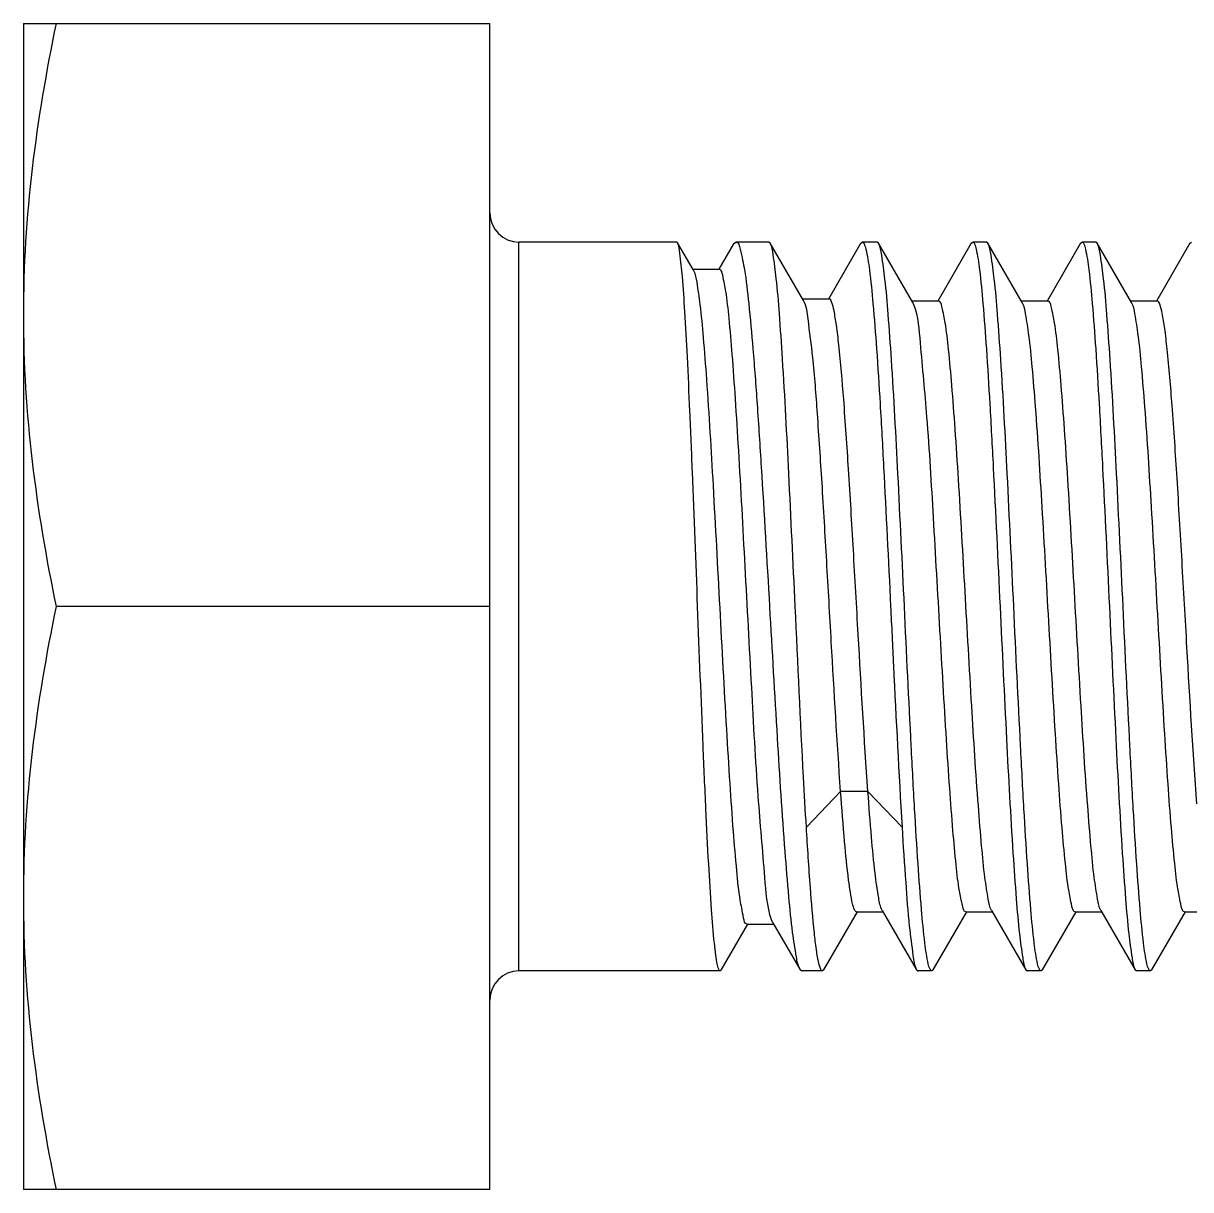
# Model space of a CAD drawing. Extents: x 1247970 to 1725648, y 860327 to 1277876.
# Drawn here: x 1334791.2 to 1334873.3, y 1201395.7 to 1201477.7 of the extents above; entities that cross this region are included whole.
import ezdxf

# ---------------------------------------------------------------- set-up
doc = ezdxf.new("R2010")
doc.units = 0
doc.header["$LTSCALE"] = 1000
doc.header["$MEASUREMENT"] = 0
doc.layers.get('0').update_dxf_attribs({"color": 254})
doc.layers.add('TK', color=4, linetype='Continuous')

# ---------------------------------------------------------------- blocks, each defined once
blk = doc.blocks.new('A$C63786A89')
at = {"linetype": 'Continuous'}
for p, q in [((1774.138, 8833.975), (1806.953, 8833.975)), ((1774.138, 8833.975), (1774.138, 8751.938)), ((1806.953, 8751.938), (1806.953, 8833.975)), ((1820.091, 8818.593), (1809.004, 8818.593)), ((1809.004, 8767.32), (1809.004, 8818.593)), ((1820.147, 8818.545), (1820.091, 8818.593)), ((1821.245, 8816.655), (1820.147, 8818.545)), ((1824.104, 8818.455), (1823.072, 8816.678)), ((1824.104, 8818.455), (1824.264, 8818.593)), ((1826.586, 8818.593), (1824.264, 8818.593)), ((1826.675, 8818.517), (1826.586, 8818.593)), ((1829.022, 8814.482), (1826.675, 8818.517)), ((1833.033, 8818.495), (1830.765, 8814.585)), ((1833.033, 8818.495), (1833.147, 8818.593)), ((1834.193, 8818.593), (1833.147, 8818.593)), ((1834.294, 8818.507), (1834.193, 8818.593)), ((1836.72, 8814.337), (1834.294, 8818.507)), ((1840.82, 8818.506), (1838.463, 8814.44)), ((1840.82, 8818.506), (1840.921, 8818.593)), ((1841.884, 8818.593), (1840.921, 8818.593)), ((1841.985, 8818.507), (1841.884, 8818.593)), ((1844.411, 8814.337), (1841.985, 8818.507)), ((1848.511, 8818.506), (1846.154, 8814.44)), ((1848.511, 8818.506), (1848.612, 8818.593)), ((1849.575, 8818.593), (1848.612, 8818.593)), ((1849.676, 8818.507), (1849.575, 8818.593)), ((1852.102, 8814.337), (1849.676, 8818.507)), ((1856.202, 8818.506), (1853.845, 8814.44)), ((1856.202, 8818.506), (1856.303, 8818.593)), ((1823.072, 8816.678), (1823.059, 8816.655)), ((1823.113, 8816.655), (1821.245, 8816.655)), ((1821.3, 8816.56), (1821.245, 8816.655)), ((1830.825, 8814.585), (1828.962, 8814.585)), ((1838.523, 8814.44), (1836.66, 8814.44)), ((1836.79, 8814.182), (1836.72, 8814.337)), ((1846.214, 8814.44), (1844.351, 8814.44)), ((1853.905, 8814.44), (1852.042, 8814.44)), ((1806.953, 8792.957), (1776.447, 8792.957)), ((1831.628, 8779.951), (1829.221, 8777.437)), ((1833.551, 8779.951), (1831.628, 8779.951)), ((1835.949, 8777.437), (1833.551, 8779.951)), ((1834.557, 8771.577), (1836.975, 8767.407)), ((1842.248, 8771.577), (1844.666, 8767.407)), ((1849.939, 8771.577), (1852.357, 8767.407)), ((1826.853, 8770.716), (1826.767, 8770.92)), ((1826.853, 8770.716), (1828.756, 8767.436)), ((1830.448, 8767.406), (1832.815, 8771.473)), ((1832.755, 8771.473), (1834.618, 8771.473)), ((1838.139, 8767.406), (1840.506, 8771.473)), ((1840.446, 8771.473), (1842.309, 8771.473)), ((1845.83, 8767.406), (1848.197, 8771.473)), ((1848.137, 8771.473), (1850, 8771.473)), ((1853.521, 8767.406), (1855.888, 8771.473)), ((1855.828, 8771.473), (1856.688, 8771.473)), ((1823.224, 8767.382), (1825.104, 8770.616)), ((1825.046, 8770.616), (1826.911, 8770.616)), ((1828.756, 8767.436), (1828.891, 8767.32)), ((1830.448, 8767.406), (1830.348, 8767.32)), ((1838.139, 8767.406), (1838.039, 8767.32)), ((1844.666, 8767.407), (1844.767, 8767.32)), ((1845.83, 8767.406), (1845.73, 8767.32)), ((1852.357, 8767.407), (1852.458, 8767.32)), ((1853.521, 8767.406), (1853.421, 8767.32)), ((1823.152, 8767.32), (1809.004, 8767.32)), ((1823.224, 8767.382), (1823.152, 8767.32)), ((1830.348, 8767.32), (1828.891, 8767.32)), ((1838.039, 8767.32), (1837.076, 8767.32)), ((1845.73, 8767.32), (1844.767, 8767.32)), ((1853.421, 8767.32), (1852.458, 8767.32)), ((1806.953, 8751.938), (1774.138, 8751.938))]:
    blk.add_line(p, q, dxfattribs=at)
for centre, start, end in [((1809.004, 8820.644), 180, 270), ((1809.004, 8765.269), 90, 180)]:
    blk.add_arc(centre, 2.051, start, end, dxfattribs=at)
for points in [[(1776.447, 8833.975), (1775.033, 8827.243), (1774.138, 8820.346), (1774.138, 8813.466)], [(1774.138, 8813.466), (1774.138, 8806.586), (1775.033, 8799.689), (1776.447, 8792.957)], [(1776.447, 8792.957), (1775.033, 8786.224), (1774.138, 8779.327), (1774.138, 8772.447)], [(1774.138, 8772.447), (1774.138, 8765.567), (1775.033, 8758.67), (1776.447, 8751.938)]]:
    blk.add_open_spline(points, degree=3, dxfattribs=at)
for points, knots in [([(1821.572, 8792.957), (1821.452, 8796.105), (1821.28, 8800.689), (1821.036, 8806.542), (1820.865, 8810.314), (1820.685, 8813.462), (1820.544, 8815.904), (1820.339, 8817.489), (1820.276, 8818.323), (1820.147, 8818.545)], [0, 0, 0, 0, 0.368633, 0.536564, 0.685479, 0.810116, 0.906076, 0.970027, 1, 1, 1, 1]), ([(1824.264, 8818.593), (1824.456, 8818.593), (1824.662, 8817.661), (1824.932, 8816.438), (1825.201, 8813.965), (1825.487, 8810.87), (1825.772, 8807.014), (1826.166, 8800.98), (1826.439, 8796.227), (1826.627, 8792.957)], [0, 0, 0, 0, 0.022355, 0.080024, 0.172485, 0.296483, 0.44736, 0.619385, 1, 1, 1, 1]), ([(1828.432, 8792.957), (1828.286, 8796.074), (1828.013, 8801.878), (1827.661, 8808.751), (1827.346, 8813.319), (1827.157, 8815.779), (1826.927, 8817.411), (1826.815, 8818.275), (1826.675, 8818.517)], [0, 0, 0, 0, 0.365083, 0.679985, 0.804668, 0.901509, 0.96725, 1, 1, 1, 1]), ([(1833.147, 8818.593), (1833.206, 8818.593), (1833.327, 8818.391), (1833.491, 8817.778), (1833.713, 8816.327), (1833.939, 8814.011), (1834.181, 8810.851), (1834.422, 8807.02), (1834.756, 8800.975), (1834.987, 8796.227), (1835.146, 8792.957)], [0, 0, 0, 0, 0.006881, 0.022018, 0.079439, 0.171833, 0.295861, 0.446838, 0.619012, 1, 1, 1, 1]), ([(1836.116, 8792.957), (1835.968, 8796.064), (1835.689, 8801.853), (1835.326, 8808.71), (1835, 8813.275), (1834.8, 8815.74), (1834.563, 8817.387), (1834.438, 8818.259), (1834.294, 8818.507)], [0, 0, 0, 0, 0.364021, 0.678335, 0.803033, 0.900139, 0.966414, 1, 1, 1, 1]), ([(1840.921, 8818.593), (1840.978, 8818.593), (1841.091, 8818.386), (1841.247, 8817.78), (1841.457, 8816.323), (1841.673, 8814.012), (1841.906, 8810.85), (1842.138, 8807.019), (1842.462, 8800.974), (1842.688, 8796.227), (1842.844, 8792.957)], [0, 0, 0, 0, 0.006687, 0.02175, 0.079122, 0.171525, 0.295595, 0.446628, 0.618864, 1, 1, 1, 1]), ([(1843.807, 8792.957), (1843.659, 8796.064), (1843.38, 8801.853), (1843.017, 8808.711), (1842.691, 8813.276), (1842.491, 8815.74), (1842.254, 8817.387), (1842.129, 8818.259), (1841.985, 8818.507)], [0, 0, 0, 0, 0.364026, 0.67834, 0.803037, 0.900142, 0.966415, 1, 1, 1, 1]), ([(1848.612, 8818.593), (1848.669, 8818.593), (1848.782, 8818.386), (1848.938, 8817.78), (1849.148, 8816.323), (1849.364, 8814.012), (1849.597, 8810.85), (1849.829, 8807.019), (1850.153, 8800.975), (1850.379, 8796.227), (1850.535, 8792.957)], [0, 0, 0, 0, 0.006687, 0.021749, 0.07912, 0.171521, 0.29559, 0.446621, 0.618858, 1, 1, 1, 1]), ([(1851.498, 8792.957), (1851.35, 8796.064), (1851.071, 8801.854), (1850.708, 8808.711), (1850.382, 8813.276), (1850.182, 8815.74), (1849.945, 8817.387), (1849.82, 8818.259), (1849.676, 8818.507)], [0, 0, 0, 0, 0.364029, 0.678344, 0.803039, 0.900142, 0.966415, 1, 1, 1, 1]), ([(1825.046, 8770.616), (1824.882, 8770.616), (1824.739, 8771.439), (1824.506, 8772.483), (1824.299, 8774.635), (1824.066, 8777.314), (1823.838, 8780.657), (1823.518, 8785.894), (1823.145, 8792.89), (1822.707, 8801.085), (1822.337, 8807.43), (1822.009, 8811.666), (1821.804, 8813.96), (1821.572, 8815.504), (1821.438, 8816.323), (1821.3, 8816.56)], [0, 0, 0, 0, 0.010632, 0.038548, 0.083344, 0.143402, 0.216473, 0.299825, 0.484755, 0.671365, 0.833134, 0.89745, 0.947659, 0.982139, 1, 1, 1, 1]), ([(1826.767, 8770.92), (1826.45, 8771.871), (1826.239, 8774.817), (1825.746, 8780.24), (1825.359, 8787.55), (1824.919, 8795.657), (1824.556, 8802.428), (1824.247, 8807.396), (1824.03, 8810.512), (1823.81, 8812.987), (1823.613, 8814.958), (1823.4, 8815.911), (1823.262, 8816.655), (1823.113, 8816.655)], [0, 0, 0, 0, 0.065408, 0.190361, 0.357201, 0.542527, 0.720806, 0.799637, 0.867993, 0.923636, 0.9648, 0.990293, 1, 1, 1, 1]), ([(1831.628, 8779.951), (1831.378, 8783.449), (1831.065, 8788.854), (1830.654, 8796.089), (1830.344, 8801.454), (1830.021, 8806.216), (1829.749, 8810.083), (1829.392, 8812.695), (1829.247, 8814.096), (1829.022, 8814.482)], [0, 0, 0, 0, 0.30357, 0.468686, 0.627393, 0.768607, 0.882516, 0.961311, 1, 1, 1, 1]), ([(1833.551, 8779.951), (1833.288, 8783.623), (1832.963, 8789.29), (1832.535, 8796.843), (1832.208, 8802.367), (1831.885, 8807.164), (1831.6, 8810.56), (1831.362, 8812.611), (1831.193, 8813.663), (1831.064, 8814.218), (1830.914, 8814.585), (1830.825, 8814.585)], [0, 0, 0, 0, 0.31732, 0.489066, 0.652115, 0.79402, 0.904015, 0.944369, 0.973938, 0.992315, 1, 1, 1, 1]), ([(1842.248, 8771.577), (1842.111, 8771.813), (1841.969, 8772.609), (1841.736, 8774.107), (1841.526, 8776.306), (1841.197, 8780.329), (1840.825, 8786.303), (1840.389, 8793.961), (1840.018, 8800.455), (1839.702, 8805.283), (1839.478, 8808.343), (1839.252, 8810.791), (1839.043, 8812.744), (1838.829, 8813.704), (1838.674, 8814.44), (1838.523, 8814.44)], [0, 0, 0, 0, 0.018982, 0.054819, 0.106484, 0.172189, 0.335941, 0.522819, 0.7062, 0.788292, 0.859969, 0.918672, 0.962335, 0.989515, 1, 1, 1, 1]), ([(1848.137, 8771.473), (1847.986, 8771.473), (1847.831, 8772.21), (1847.618, 8773.169), (1847.408, 8775.123), (1847.182, 8777.571), (1846.958, 8780.632), (1846.642, 8785.461), (1846.271, 8791.956), (1845.835, 8799.615), (1845.463, 8805.589), (1845.134, 8809.611), (1844.924, 8811.809), (1844.691, 8813.306), (1844.548, 8814.102), (1844.411, 8814.337)], [0, 0, 0, 0, 0.010487, 0.037673, 0.081345, 0.140061, 0.211752, 0.293859, 0.477266, 0.664158, 0.827902, 0.893593, 0.945238, 0.981049, 1, 1, 1, 1]), ([(1849.939, 8771.577), (1849.803, 8771.813), (1849.66, 8772.609), (1849.427, 8774.107), (1849.217, 8776.306), (1848.888, 8780.329), (1848.516, 8786.303), (1848.08, 8793.961), (1847.709, 8800.455), (1847.393, 8805.283), (1847.169, 8808.343), (1846.943, 8810.791), (1846.734, 8812.744), (1846.52, 8813.704), (1846.365, 8814.44), (1846.214, 8814.44)], [0, 0, 0, 0, 0.018981, 0.054819, 0.106484, 0.172189, 0.335941, 0.522819, 0.7062, 0.788292, 0.859969, 0.918672, 0.962335, 0.989515, 1, 1, 1, 1]), ([(1855.828, 8771.473), (1855.677, 8771.473), (1855.522, 8772.21), (1855.309, 8773.169), (1855.099, 8775.123), (1854.873, 8777.571), (1854.649, 8780.632), (1854.333, 8785.461), (1853.962, 8791.956), (1853.526, 8799.615), (1853.154, 8805.589), (1852.825, 8809.611), (1852.615, 8811.809), (1852.382, 8813.306), (1852.239, 8814.102), (1852.102, 8814.337)], [0, 0, 0, 0, 0.010487, 0.037673, 0.081346, 0.140061, 0.211752, 0.293859, 0.477266, 0.664158, 0.827902, 0.893593, 0.945238, 0.981049, 1, 1, 1, 1]), ([(1856.688, 8779.073), (1856.414, 8782.739), (1856.085, 8788.438), (1855.651, 8796.079), (1855.319, 8801.754), (1854.99, 8806.713), (1854.699, 8810.241), (1854.455, 8812.377), (1854.283, 8813.477), (1854.149, 8814.054), (1853.998, 8814.44), (1853.905, 8814.44)], [0, 0, 0, 0, 0.310285, 0.481742, 0.64597, 0.78985, 0.901918, 0.943147, 0.973389, 0.992186, 1, 1, 1, 1]), ([(1840.446, 8771.473), (1840.3, 8771.473), (1840.144, 8772.18), (1839.937, 8773.108), (1839.73, 8774.992), (1839.509, 8777.357), (1839.288, 8780.32), (1838.978, 8785.015), (1838.615, 8791.37), (1838.176, 8798.927), (1837.795, 8805.686), (1837.305, 8810.645), (1837.103, 8813.334), (1836.79, 8814.182)], [0, 0, 0, 0, 0.01019, 0.036503, 0.078792, 0.135721, 0.205361, 0.285321, 0.464887, 0.649785, 0.814635, 0.936857, 1, 1, 1, 1]), ([(1823.152, 8767.32), (1823.099, 8767.32), (1823.009, 8767.539), (1822.932, 8767.872), (1822.831, 8768.508), (1822.69, 8769.769), (1822.52, 8771.915), (1822.331, 8775.058), (1822.14, 8778.896), (1821.878, 8784.937), (1821.696, 8789.686), (1821.572, 8792.957)], [0, 0, 0, 0, 0.006214, 0.021087, 0.045163, 0.078329, 0.170719, 0.29486, 0.446022, 0.618434, 1, 1, 1, 1]), ([(1826.627, 8792.957), (1826.804, 8789.875), (1827.134, 8784.127), (1827.564, 8777.312), (1827.941, 8772.757), (1828.179, 8770.28), (1828.442, 8768.595), (1828.603, 8767.701), (1828.756, 8767.436)], [0, 0, 0, 0, 0.361161, 0.673908, 0.798644, 0.896462, 0.964181, 1, 1, 1, 1]), ([(1829.221, 8777.437), (1829.151, 8778.605), (1828.861, 8783.777), (1828.62, 8788.952), (1828.432, 8792.957)], [0, 0, 0, 0, 0.226036, 1, 1, 1, 1]), ([(1835.146, 8792.957), (1835.213, 8791.574), (1835.464, 8786.399), (1835.721, 8781.225), (1835.949, 8777.437)], [0, 0, 0, 0, 0.267298, 1, 1, 1, 1]), ([(1838.039, 8767.32), (1837.981, 8767.32), (1837.869, 8767.527), (1837.713, 8768.133), (1837.503, 8769.59), (1837.287, 8771.901), (1837.054, 8775.063), (1836.822, 8778.894), (1836.498, 8784.939), (1836.272, 8789.686), (1836.116, 8792.957)], [0, 0, 0, 0, 0.006687, 0.021749, 0.079121, 0.171522, 0.295592, 0.446624, 0.61886, 1, 1, 1, 1]), ([(1842.844, 8792.957), (1842.992, 8789.85), (1843.271, 8784.061), (1843.634, 8777.205), (1843.96, 8772.641), (1844.159, 8770.176), (1844.396, 8768.528), (1844.521, 8767.656), (1844.666, 8767.407)], [0, 0, 0, 0, 0.363961, 0.67824, 0.80294, 0.900062, 0.966368, 1, 1, 1, 1]), ([(1845.73, 8767.32), (1845.672, 8767.32), (1845.56, 8767.527), (1845.404, 8768.133), (1845.194, 8769.59), (1844.978, 8771.902), (1844.745, 8775.063), (1844.513, 8778.894), (1844.189, 8784.939), (1843.963, 8789.686), (1843.807, 8792.957)], [0, 0, 0, 0, 0.006687, 0.02175, 0.079123, 0.171525, 0.295595, 0.446628, 0.618865, 1, 1, 1, 1]), ([(1850.535, 8792.957), (1850.683, 8789.85), (1850.962, 8784.061), (1851.325, 8777.205), (1851.651, 8772.641), (1851.85, 8770.176), (1852.087, 8768.528), (1852.212, 8767.656), (1852.357, 8767.407)], [0, 0, 0, 0, 0.363956, 0.678237, 0.802937, 0.90006, 0.966367, 1, 1, 1, 1]), ([(1853.421, 8767.32), (1853.363, 8767.32), (1853.251, 8767.527), (1853.095, 8768.133), (1852.885, 8769.59), (1852.669, 8771.901), (1852.436, 8775.063), (1852.204, 8778.894), (1851.88, 8784.939), (1851.654, 8789.686), (1851.498, 8792.957)], [0, 0, 0, 0, 0.006687, 0.02175, 0.079124, 0.171523, 0.295591, 0.446623, 0.618864, 1, 1, 1, 1]), ([(1832.755, 8771.473), (1832.688, 8771.473), (1832.556, 8771.71), (1832.374, 8772.406), (1832.128, 8774.063), (1831.876, 8776.67), (1831.713, 8778.764), (1831.628, 8779.951)], [0, 0, 0, 0, 0.023241, 0.075184, 0.271867, 0.585387, 1, 1, 1, 1]), ([(1834.557, 8771.577), (1834.404, 8771.841), (1834.258, 8772.748), (1834.002, 8774.452), (1833.778, 8776.963), (1833.628, 8778.878), (1833.551, 8779.951)], [0, 0, 0, 0, 0.108395, 0.316904, 0.618181, 1, 1, 1, 1]), ([(1830.348, 8767.32), (1830.274, 8767.32), (1830.149, 8767.62), (1830.042, 8768.078), (1829.901, 8768.946), (1829.703, 8770.658), (1829.465, 8773.541), (1829.306, 8776.021), (1829.221, 8777.437)], [0, 0, 0, 0, 0.02156, 0.072944, 0.155877, 0.269695, 0.584035, 1, 1, 1, 1]), ([(1835.949, 8777.437), (1836.027, 8776.135), (1836.183, 8773.818), (1836.4, 8770.789), (1836.677, 8768.773), (1836.802, 8767.704), (1836.975, 8767.407)], [0, 0, 0, 0, 0.387554, 0.69117, 0.897938, 1, 1, 1, 1]), ([(1836.975, 8767.407), (1836.988, 8767.383), (1837.013, 8767.344), (1837.057, 8767.32), (1837.075, 8767.32)], [0, 0, 0, 0, 0.600432, 1, 1, 1, 1])]:
    blk.add_open_spline(points, degree=3, knots=knots, dxfattribs=at)

msp = doc.modelspace()

# ---------------------------------------------------------------- block references
at = {"layer": 'TK'}
msp.add_blockref('A$C63786A89', (1333017.03, 1192643.735, -355), dxfattribs=at)

doc.saveas('drawing.dxf')
